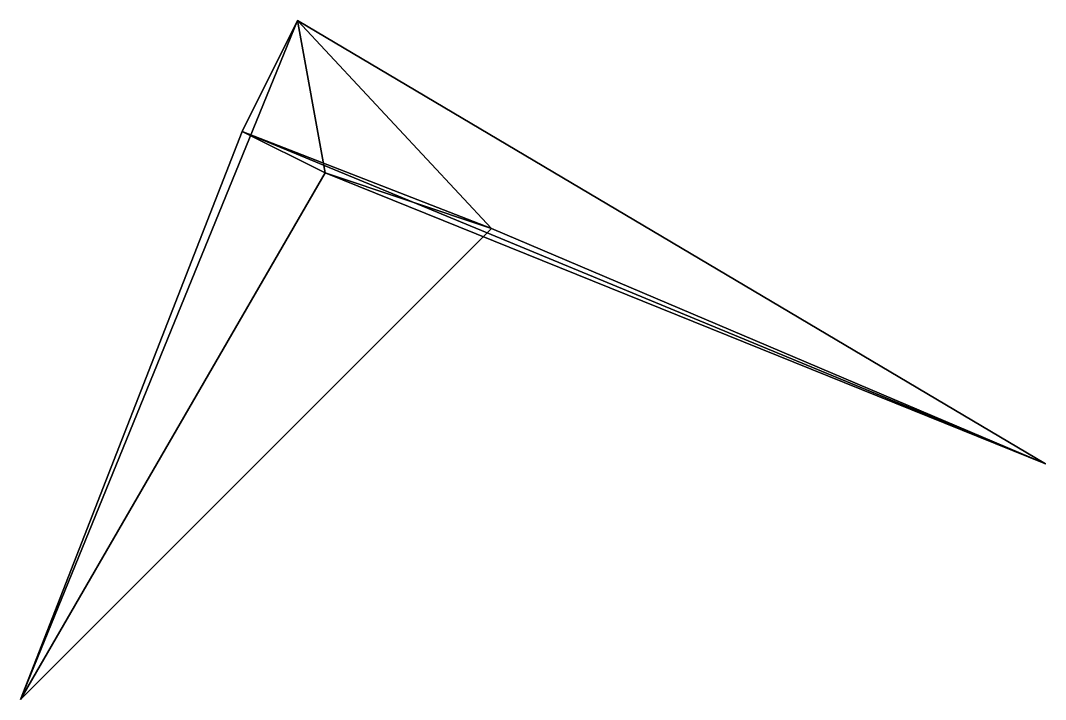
# Model space of a CAD drawing. Extents: x 10000 to 11184, y 4992 to 5776.
import ezdxf

# ---------------------------------------------------------------- set-up
doc = ezdxf.new("R2010")
doc.units = 0

msp = doc.modelspace()

# ---------------------------------------------------------------- linework, layer by layer
for points in [[(10320, 5776, 1840), (10256, 5648, 1696), (10000, 4992, 992)], [(10320, 5776, 1840), (10000, 4992, 992), (10352, 5600, 1696)], [(10320, 5776, 1840), (10544, 5536, 1696), (10256, 5648, 1696)], [(10320, 5776, 1840), (10544, 5536, 1696), (10256, 5648, 1696)], [(10320, 5776, 1840), (10256, 5648, 1696), (10352, 5600, 1696)], [(10320, 5776, 1840), (10352, 5600, 1696), (10544, 5536, 1696)], [(10320, 5776, 1840), (11184, 5264, 1696), (10544, 5536, 1696)], [(10320, 5776, 1840), (10352, 5600, 1696), (11184, 5264, 1696)], [(10544, 5536, 1696), (10000, 4992, 992), (10256, 5648, 1696)], [(11184, 5264, 1696), (10352, 5600, 1696), (10256, 5648, 1696)], [(11184, 5264, 1696), (10256, 5648, 1696), (10544, 5536, 1696)], [(10544, 5536, 1696), (10352, 5600, 1696), (10000, 4992, 992)]]:
    msp.add_3dface(points)

doc.saveas('drawing.dxf')
